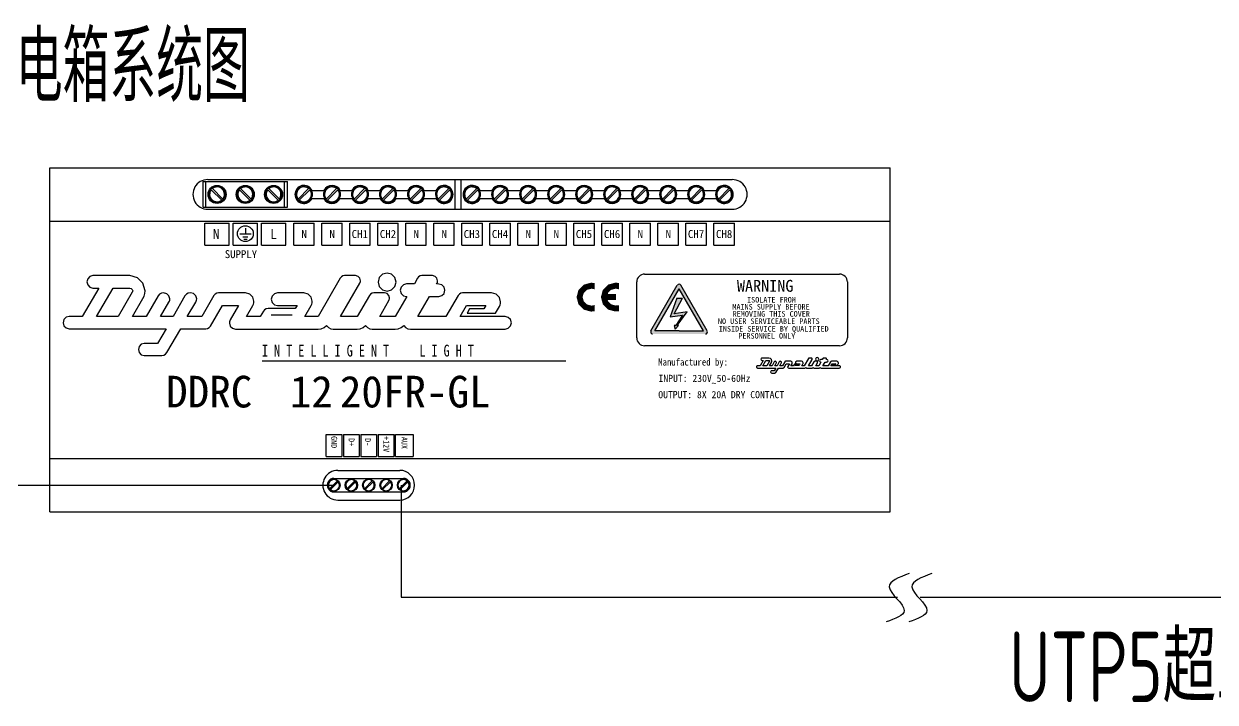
# Model space of a CAD drawing. Header units: millimetres. Extents: x -158656 to -149924, y -51573 to -51018.
# Drawn here: x -156884.1 to -156824.8, y -51229.8 to -51196.1 of the extents above; entities that cross this region are included whole.
import ezdxf

# ---------------------------------------------------------------- set-up
doc = ezdxf.new("R2010")
doc.units = ezdxf.units.MM
doc.header["$MEASUREMENT"] = 0
for name, color, linetype in [('kindalt-文字', 7, 'Continuous'), ('TKTEXT', 9, 'Continuous'), ('WIRING', 7, 'Continuous'), ('系统', 7, 'Continuous')]:
    doc.layers.add(name, color=color, linetype=linetype)
doc.styles.add('XD2008', font='xd-hzs.shx', dxfattribs={"width": 0.7, "bigfont": 'xd-hztxt.shx'})

# ---------------------------------------------------------------- blocks, each defined once
blk = doc.blocks.new('A$C3DF868BB')
at = {"layer": 'WIRING', "linetype": 'Continuous', "const_width": 0.0054}
for points in [[(0.0259, 0.0426), (0.0249, 0.0426), (0.0238, 0.0427), (0.0228, 0.0427), (0.0127, 0.04), (0.0055, 0.0328), (0.0028, 0.0227), (0.0055, 0.0126), (0.0127, 0.0054), (0.0228, 0.0027), (0.0239, 0.0027), (0.025, 0.0028), (0.0259, 0.0029), (0.0259, 0.007), (0.0249, 0.0068), (0.0238, 0.0068), (0.0228, 0.0067), (0.0147, 0.0089), (0.009, 0.0147), (0.0068, 0.0227), (0.009, 0.0308), (0.0147, 0.0365), (0.0228, 0.0387), (0.0238, 0.0387), (0.0249, 0.0386), (0.0259, 0.0384)], [(0.0643, 0.0426), (0.0634, 0.0427), (0.0623, 0.0428), (0.0613, 0.0428), (0.0512, 0.0401), (0.044, 0.0329), (0.0413, 0.0228), (0.044, 0.0127), (0.0512, 0.0055), (0.0613, 0.0028), (0.0624, 0.0028), (0.0635, 0.0029), (0.0644, 0.003), (0.0643, 0.007), (0.0633, 0.0069), (0.0623, 0.0068), (0.0613, 0.0068), (0.0532, 0.009), (0.0475, 0.0147), (0.0453, 0.0228), (0.0475, 0.0309), (0.0532, 0.0366), (0.0613, 0.0388), (0.0623, 0.0388), (0.0633, 0.0386), (0.0643, 0.0384)], [(0.0439, 0.0249), (0.0597, 0.0249), (0.0597, 0.0209), (0.0439, 0.0209)]]:
    blk.add_lwpolyline(points, close=True, dxfattribs=at)
at = {"layer": 'WIRING'}
blk.add_solid([(0.0439, 0.0249), (0.0597, 0.0249), (0.0439, 0.0209), (0.0597, 0.0209)], dxfattribs=at)

msp = doc.modelspace()

# ---------------------------------------------------------------- hatches: boundary and pattern name
at = {"layer": 'TKTEXT'}
h = msp.add_hatch(color=0, dxfattribs=at)
edge = h.paths.add_edge_path()
edge.add_ellipse((-156852.799, -51211.398), major_axis=(-0.0006, 0.0983), ratio=1, start_angle=59.66732, end_angle=179.49905)
edge.add_line((-156852.799, -51211.496), (-156851.487, -51211.5))
edge.add_line((-156851.487, -51211.5), (-156850.176, -51211.496))
edge.add_ellipse((-156850.176, -51211.398), major_axis=(0.0002, 0.0983), ratio=1, start_angle=180.27601, end_angle=300.10775)
edge.add_line((-156850.091, -51211.348), (-156851.402, -51209.077))
edge.add_ellipse((-156851.487, -51209.126), major_axis=(0, 0.0983), ratio=1, start_angle=-60, end_angle=60)
edge.add_line((-156851.573, -51209.077), (-156852.884, -51211.348))
h.paths.add_polyline_path([(-156851.487, -51209.244), (-156850.278, -51211.339), (-156851.487, -51211.342), (-156852.697, -51211.339)], flags=16)
h.paths.add_polyline_path([(-156851.604, -51209.717), (-156851.313, -51209.717), (-156851.726, -51210.487), (-156851.078, -51210.392), (-156851.577, -51211.067), (-156851.51, -51211.067), (-156851.685, -51211.256), (-156851.726, -51211.067), (-156851.645, -51211.067), (-156851.321, -51210.568), (-156851.929, -51210.649)], flags=0)

# ---------------------------------------------------------------- linework, layer by layer
at = {"layer": 'TKTEXT', "color": 0}
for p, q in [((-156882.782, -51220.342), (-156882.782, -51203.229)), ((-156882.782, -51220.342), (-156882.782, -51203.229)), ((-156882.782, -51203.229), (-156840.984, -51203.229)), ((-156840.984, -51220.342), (-156840.984, -51203.229)), ((-156840.984, -51220.342), (-156840.984, -51203.229)), ((-156874.927, -51203.819), (-156848.839, -51203.819)), ((-156862.625, -51205.294), (-156862.625, -51203.819)), ((-156862.326, -51205.294), (-156862.326, -51203.819)), ((-156875.153, -51203.919), (-156870.964, -51203.919)), ((-156875.153, -51205.195), (-156875.153, -51203.919)), ((-156875.014, -51205.195), (-156875.014, -51203.919)), ((-156874.752, -51204.325), (-156874.233, -51204.844)), ((-156874.695, -51204.269), (-156874.177, -51204.788)), ((-156873.346, -51204.325), (-156872.827, -51204.844)), ((-156873.29, -51204.269), (-156872.771, -51204.788)), ((-156871.941, -51204.325), (-156871.422, -51204.844)), ((-156871.884, -51204.269), (-156871.366, -51204.788)), ((-156871.104, -51205.195), (-156871.104, -51203.919)), ((-156870.964, -51205.195), (-156870.964, -51203.919)), ((-156870.428, -51204.788), (-156869.909, -51204.269)), ((-156870.372, -51204.844), (-156869.853, -51204.325)), ((-156869.738, -51204.358), (-156869.149, -51204.358)), ((-156869.035, -51204.788), (-156868.516, -51204.269)), ((-156868.978, -51204.844), (-156868.46, -51204.325)), ((-156868.345, -51204.358), (-156867.756, -51204.358)), ((-156867.641, -51204.788), (-156867.123, -51204.269)), ((-156867.585, -51204.844), (-156867.066, -51204.325)), ((-156866.952, -51204.358), (-156866.363, -51204.358)), ((-156866.248, -51204.788), (-156865.729, -51204.269)), ((-156866.192, -51204.844), (-156865.673, -51204.325)), ((-156865.559, -51204.358), (-156864.969, -51204.358)), ((-156864.855, -51204.788), (-156864.336, -51204.269)), ((-156864.799, -51204.844), (-156864.28, -51204.325)), ((-156864.165, -51204.358), (-156863.576, -51204.358)), ((-156863.462, -51204.788), (-156862.943, -51204.269)), ((-156863.405, -51204.844), (-156862.887, -51204.325)), ((-156862.068, -51204.788), (-156861.55, -51204.269)), ((-156862.012, -51204.844), (-156861.493, -51204.325)), ((-156861.379, -51204.358), (-156860.79, -51204.358)), ((-156860.675, -51204.788), (-156860.156, -51204.269)), ((-156860.619, -51204.844), (-156860.1, -51204.325)), ((-156859.985, -51204.358), (-156859.396, -51204.358)), ((-156859.282, -51204.788), (-156858.763, -51204.269)), ((-156859.226, -51204.844), (-156858.707, -51204.325)), ((-156858.592, -51204.358), (-156858.003, -51204.358)), ((-156857.889, -51204.788), (-156857.37, -51204.269)), ((-156857.832, -51204.844), (-156857.313, -51204.325)), ((-156857.199, -51204.358), (-156856.61, -51204.358)), ((-156856.495, -51204.788), (-156855.976, -51204.269)), ((-156856.439, -51204.844), (-156855.92, -51204.325)), ((-156855.806, -51204.358), (-156855.216, -51204.358)), ((-156855.102, -51204.788), (-156854.583, -51204.269)), ((-156855.046, -51204.844), (-156854.527, -51204.325)), ((-156854.412, -51204.358), (-156853.823, -51204.358)), ((-156853.709, -51204.788), (-156853.19, -51204.269)), ((-156853.652, -51204.844), (-156853.134, -51204.325)), ((-156853.019, -51204.358), (-156852.43, -51204.358)), ((-156852.315, -51204.788), (-156851.797, -51204.269)), ((-156852.259, -51204.844), (-156851.74, -51204.325)), ((-156851.626, -51204.358), (-156851.037, -51204.358)), ((-156850.922, -51204.788), (-156850.403, -51204.269)), ((-156850.866, -51204.844), (-156850.347, -51204.325)), ((-156850.233, -51204.358), (-156849.643, -51204.358)), ((-156849.529, -51204.788), (-156849.01, -51204.269)), ((-156849.473, -51204.844), (-156848.954, -51204.325)), ((-156869.738, -51204.756), (-156869.149, -51204.756)), ((-156868.345, -51204.756), (-156867.756, -51204.756)), ((-156866.952, -51204.756), (-156866.363, -51204.756)), ((-156865.559, -51204.756), (-156864.969, -51204.756)), ((-156864.165, -51204.756), (-156863.576, -51204.756)), ((-156861.379, -51204.756), (-156860.79, -51204.756)), ((-156859.985, -51204.756), (-156859.396, -51204.756)), ((-156858.592, -51204.756), (-156858.003, -51204.756)), ((-156857.199, -51204.756), (-156856.61, -51204.756)), ((-156855.806, -51204.756), (-156855.216, -51204.756)), ((-156854.412, -51204.756), (-156853.823, -51204.756)), ((-156853.019, -51204.756), (-156852.43, -51204.756)), ((-156851.626, -51204.756), (-156851.037, -51204.756)), ((-156850.233, -51204.756), (-156849.643, -51204.756)), ((-156875.153, -51205.195), (-156870.964, -51205.195)), ((-156874.927, -51205.294), (-156848.839, -51205.294)), ((-156882.782, -51205.884), (-156840.984, -51205.884)), ((-156875.067, -51207.084), (-156875.067, -51205.983)), ((-156875.067, -51205.983), (-156873.861, -51205.983)), ((-156873.861, -51207.084), (-156873.861, -51205.983)), ((-156873.662, -51207.084), (-156873.662, -51205.983)), ((-156873.662, -51205.983), (-156872.455, -51205.983)), ((-156872.455, -51207.084), (-156872.455, -51205.983)), ((-156872.256, -51207.084), (-156872.256, -51205.983)), ((-156872.256, -51205.983), (-156871.05, -51205.983)), ((-156871.05, -51207.084), (-156871.05, -51205.983)), ((-156870.652, -51207.084), (-156870.652, -51205.983)), ((-156870.652, -51205.983), (-156869.629, -51205.983)), ((-156869.629, -51207.084), (-156869.629, -51205.983)), ((-156869.259, -51207.084), (-156869.259, -51205.983)), ((-156869.259, -51205.983), (-156868.236, -51205.983)), ((-156868.236, -51207.084), (-156868.236, -51205.983)), ((-156867.865, -51207.084), (-156867.865, -51205.983)), ((-156867.865, -51205.983), (-156866.842, -51205.983)), ((-156866.842, -51207.084), (-156866.842, -51205.983)), ((-156866.472, -51207.084), (-156866.472, -51205.983)), ((-156866.472, -51205.983), (-156865.449, -51205.983)), ((-156865.449, -51207.084), (-156865.449, -51205.983)), ((-156865.079, -51207.084), (-156865.079, -51205.983)), ((-156865.079, -51205.983), (-156864.056, -51205.983)), ((-156864.056, -51207.084), (-156864.056, -51205.983)), ((-156863.685, -51207.084), (-156863.685, -51205.983)), ((-156863.685, -51205.983), (-156862.663, -51205.983)), ((-156862.663, -51207.084), (-156862.663, -51205.983)), ((-156862.292, -51207.084), (-156862.292, -51205.983)), ((-156862.292, -51205.983), (-156861.269, -51205.983)), ((-156861.269, -51207.084), (-156861.269, -51205.983)), ((-156860.899, -51207.084), (-156860.899, -51205.983)), ((-156860.899, -51205.983), (-156859.876, -51205.983)), ((-156859.876, -51207.084), (-156859.876, -51205.983)), ((-156859.506, -51207.084), (-156859.506, -51205.983)), ((-156859.506, -51205.983), (-156858.483, -51205.983)), ((-156858.483, -51207.084), (-156858.483, -51205.983)), ((-156858.112, -51207.084), (-156858.112, -51205.983)), ((-156858.112, -51205.983), (-156857.09, -51205.983)), ((-156857.09, -51207.084), (-156857.09, -51205.983)), ((-156856.719, -51207.084), (-156856.719, -51205.983)), ((-156856.719, -51205.983), (-156855.696, -51205.983)), ((-156855.696, -51207.084), (-156855.696, -51205.983)), ((-156855.326, -51207.084), (-156855.326, -51205.983)), ((-156855.326, -51205.983), (-156854.303, -51205.983)), ((-156854.303, -51207.084), (-156854.303, -51205.983)), ((-156853.933, -51207.084), (-156853.933, -51205.983)), ((-156853.933, -51205.983), (-156852.91, -51205.983)), ((-156852.91, -51207.084), (-156852.91, -51205.983)), ((-156852.539, -51207.084), (-156852.539, -51205.983)), ((-156852.539, -51205.983), (-156851.516, -51205.983)), ((-156851.516, -51207.084), (-156851.516, -51205.983)), ((-156851.146, -51207.084), (-156851.146, -51205.983)), ((-156851.146, -51205.983), (-156850.123, -51205.983)), ((-156850.123, -51207.084), (-156850.123, -51205.983)), ((-156849.753, -51207.084), (-156849.753, -51205.983)), ((-156849.753, -51205.983), (-156848.73, -51205.983)), ((-156848.73, -51207.084), (-156848.73, -51205.983)), ((-156875.067, -51207.084), (-156873.861, -51207.084)), ((-156873.662, -51207.084), (-156872.455, -51207.084)), ((-156872.256, -51207.084), (-156871.05, -51207.084)), ((-156870.652, -51207.084), (-156869.629, -51207.084)), ((-156869.259, -51207.084), (-156868.236, -51207.084)), ((-156867.865, -51207.084), (-156866.842, -51207.084)), ((-156866.472, -51207.084), (-156865.449, -51207.084)), ((-156865.079, -51207.084), (-156864.056, -51207.084)), ((-156863.685, -51207.084), (-156862.663, -51207.084)), ((-156862.292, -51207.084), (-156861.269, -51207.084)), ((-156860.899, -51207.084), (-156859.876, -51207.084)), ((-156859.506, -51207.084), (-156858.483, -51207.084)), ((-156858.112, -51207.084), (-156857.09, -51207.084)), ((-156856.719, -51207.084), (-156855.696, -51207.084)), ((-156855.326, -51207.084), (-156854.303, -51207.084)), ((-156853.933, -51207.084), (-156852.91, -51207.084)), ((-156852.539, -51207.084), (-156851.516, -51207.084)), ((-156851.146, -51207.084), (-156850.123, -51207.084)), ((-156849.753, -51207.084), (-156848.73, -51207.084)), ((-156866.236, -51208.529), (-156866.397, -51208.69)), ((-156866.01, -51208.468), (-156866.236, -51208.529)), ((-156865.784, -51208.529), (-156866.01, -51208.468)), ((-156865.623, -51208.69), (-156865.784, -51208.529)), ((-156853.2, -51208.517), (-156843.51, -51208.517)), ((-156880.898, -51208.75), (-156880.939, -51208.903)), ((-156880.939, -51208.903), (-156880.898, -51209.06)), ((-156880.79, -51208.639), (-156880.898, -51208.75)), ((-156880.898, -51209.06), (-156880.79, -51209.17)), ((-156880.638, -51208.596), (-156880.79, -51208.639)), ((-156880.79, -51209.17), (-156880.638, -51209.211)), ((-156880.637, -51208.596), (-156880.638, -51208.596)), ((-156880.638, -51208.596), (-156880.635, -51208.596)), ((-156878.8, -51208.596), (-156880.638, -51208.596)), ((-156880.635, -51208.596), (-156880.637, -51208.596)), ((-156878.419, -51208.702), (-156878.8, -51208.596)), ((-156878.148, -51208.972), (-156878.419, -51208.702)), ((-156878.044, -51209.352), (-156878.148, -51208.972)), ((-156868.335, -51208.724), (-156869.436, -51210.626)), ((-156868.278, -51208.657), (-156868.335, -51208.724)), ((-156868.316, -51210.626), (-156867.361, -51208.974)), ((-156868.203, -51208.612), (-156868.278, -51208.657)), ((-156868.117, -51208.596), (-156868.203, -51208.612)), ((-156867.579, -51208.596), (-156868.117, -51208.596)), ((-156867.452, -51208.634), (-156867.579, -51208.596)), ((-156867.363, -51208.723), (-156867.452, -51208.634)), ((-156867.329, -51208.846), (-156867.363, -51208.723)), ((-156867.361, -51208.974), (-156867.344, -51208.933)), ((-156867.344, -51208.933), (-156867.333, -51208.89)), ((-156867.333, -51208.89), (-156867.329, -51208.846)), ((-156866.397, -51208.69), (-156866.458, -51208.916)), ((-156866.458, -51208.916), (-156866.397, -51209.142)), ((-156866.397, -51209.142), (-156866.236, -51209.303)), ((-156865.784, -51209.303), (-156865.623, -51209.142)), ((-156865.561, -51208.916), (-156865.623, -51208.69)), ((-156865.623, -51209.142), (-156865.561, -51208.916)), ((-156865.307, -51209.161), (-156865.35, -51209.32)), ((-156865.195, -51209.049), (-156865.307, -51209.161)), ((-156865.036, -51209.006), (-156865.195, -51209.049)), ((-156864.652, -51209.006), (-156865.036, -51209.006)), ((-156864.498, -51208.724), (-156864.652, -51209.006)), ((-156864.442, -51208.657), (-156864.498, -51208.724)), ((-156864.367, -51208.612), (-156864.442, -51208.657)), ((-156864.281, -51208.596), (-156864.367, -51208.612)), ((-156863.743, -51208.596), (-156864.281, -51208.596)), ((-156863.618, -51208.634), (-156863.743, -51208.596)), ((-156863.528, -51208.725), (-156863.618, -51208.634)), ((-156863.544, -51209.006), (-156863.525, -51208.967)), ((-156863.493, -51209.006), (-156863.544, -51209.006)), ((-156863.493, -51208.852), (-156863.528, -51208.725)), ((-156863.525, -51208.967), (-156863.508, -51208.929)), ((-156863.508, -51208.929), (-156863.497, -51208.891)), ((-156863.497, -51208.891), (-156863.493, -51208.852)), ((-156863.435, -51209.012), (-156863.493, -51209.006)), ((-156863.281, -51209.055), (-156863.435, -51209.012)), ((-156863.17, -51209.166), (-156863.281, -51209.055)), ((-156863.128, -51209.32), (-156863.17, -51209.166)), ((-156853.593, -51211.689), (-156853.593, -51208.91)), ((-156852.884, -51211.348), (-156851.573, -51209.077)), ((-156850.091, -51211.348), (-156851.402, -51209.077)), ((-156843.117, -51208.91), (-156843.117, -51211.689)), ((-156880.35, -51209.211), (-156881.164, -51210.626)), ((-156880.638, -51209.211), (-156880.637, -51209.211)), ((-156880.637, -51209.211), (-156880.634, -51209.211)), ((-156880.634, -51209.211), (-156880.632, -51209.211)), ((-156880.632, -51209.211), (-156880.35, -51209.211)), ((-156880.459, -51210.626), (-156879.633, -51209.211)), ((-156879.633, -51209.211), (-156878.8, -51209.211)), ((-156878.679, -51209.422), (-156879.377, -51210.626)), ((-156878.8, -51209.211), (-156878.729, -51209.23)), ((-156878.729, -51209.23), (-156878.679, -51209.281)), ((-156878.679, -51209.281), (-156878.659, -51209.352)), ((-156878.668, -51209.401), (-156878.679, -51209.422)), ((-156878.672, -51210.626), (-156878.147, -51209.736)), ((-156878.661, -51209.377), (-156878.668, -51209.401)), ((-156878.659, -51209.352), (-156878.661, -51209.377)), ((-156878.147, -51209.736), (-156878.092, -51209.615)), ((-156878.092, -51209.615), (-156878.057, -51209.486)), ((-156878.057, -51209.486), (-156878.044, -51209.352)), ((-156877.385, -51209.608), (-156877.987, -51210.626)), ((-156877.318, -51209.525), (-156877.385, -51209.608)), ((-156877.227, -51209.473), (-156877.318, -51209.525)), ((-156877.122, -51209.454), (-156877.227, -51209.473)), ((-156876.966, -51209.495), (-156877.122, -51209.454)), ((-156876.856, -51209.603), (-156876.966, -51209.495)), ((-156876.815, -51209.755), (-156876.856, -51209.603)), ((-156876.819, -51209.812), (-156876.815, -51209.755)), ((-156876.059, -51209.608), (-156876.648, -51210.626)), ((-156875.988, -51209.521), (-156876.059, -51209.608)), ((-156875.893, -51209.467), (-156875.988, -51209.521)), ((-156875.784, -51209.448), (-156875.893, -51209.467)), ((-156875.627, -51209.489), (-156875.784, -51209.448)), ((-156875.517, -51209.599), (-156875.627, -51209.489)), ((-156875.476, -51209.755), (-156875.517, -51209.599)), ((-156875.481, -51209.812), (-156875.476, -51209.755)), ((-156874.618, -51209.582), (-156875.226, -51210.626)), ((-156874.56, -51209.515), (-156874.618, -51209.582)), ((-156874.48, -51209.47), (-156874.56, -51209.515)), ((-156874.387, -51209.454), (-156874.48, -51209.47)), ((-156873.042, -51209.454), (-156874.387, -51209.454)), ((-156872.832, -51209.511), (-156873.042, -51209.454)), ((-156872.683, -51209.66), (-156872.832, -51209.511)), ((-156872.626, -51209.871), (-156872.683, -51209.66)), ((-156871.725, -51209.61), (-156871.768, -51209.768)), ((-156871.768, -51209.768), (-156871.725, -51209.926)), ((-156871.612, -51209.497), (-156871.725, -51209.61)), ((-156871.454, -51209.454), (-156871.612, -51209.497)), ((-156870.147, -51209.454), (-156871.454, -51209.454)), ((-156869.937, -51209.511), (-156870.147, -51209.454)), ((-156869.788, -51209.66), (-156869.937, -51209.511)), ((-156869.731, -51209.871), (-156869.788, -51209.66)), ((-156866.887, -51209.576), (-156867.496, -51210.626)), ((-156866.831, -51209.51), (-156866.887, -51209.576)), ((-156866.756, -51209.469), (-156866.831, -51209.51)), ((-156866.67, -51209.454), (-156866.756, -51209.469)), ((-156866.132, -51209.454), (-156866.67, -51209.454)), ((-156866.236, -51209.303), (-156866.01, -51209.365)), ((-156866.007, -51209.488), (-156866.132, -51209.454)), ((-156866.01, -51209.365), (-156865.784, -51209.303)), ((-156865.917, -51209.577), (-156866.007, -51209.488)), ((-156865.882, -51209.704), (-156865.917, -51209.577)), ((-156865.897, -51209.787), (-156865.886, -51209.747)), ((-156865.886, -51209.747), (-156865.882, -51209.704)), ((-156865.023, -51209.64), (-156865.6, -51210.626)), ((-156865.35, -51209.32), (-156865.307, -51209.482)), ((-156865.307, -51209.482), (-156865.195, -51209.597)), ((-156865.195, -51209.597), (-156865.036, -51209.64)), ((-156865.036, -51209.64), (-156865.023, -51209.64)), ((-156864.473, -51210.626), (-156863.903, -51209.64)), ((-156863.903, -51209.64), (-156863.493, -51209.64)), ((-156863.493, -51209.64), (-156863.435, -51209.633)), ((-156863.435, -51209.633), (-156863.281, -51209.591)), ((-156863.281, -51209.591), (-156863.17, -51209.478)), ((-156863.17, -51209.478), (-156863.128, -51209.32)), ((-156862.468, -51209.576), (-156863.083, -51210.626)), ((-156862.412, -51209.51), (-156862.468, -51209.576)), ((-156862.337, -51209.469), (-156862.412, -51209.51)), ((-156862.25, -51209.454), (-156862.337, -51209.469)), ((-156860.809, -51209.454), (-156862.25, -51209.454)), ((-156860.582, -51209.515), (-156860.809, -51209.454)), ((-156860.422, -51209.675), (-156860.582, -51209.515)), ((-156860.361, -51209.903), (-156860.422, -51209.675)), ((-156852.697, -51211.339), (-156851.487, -51209.244)), ((-156851.604, -51209.717), (-156851.929, -51210.649)), ((-156851.726, -51210.487), (-156851.313, -51209.717)), ((-156851.604, -51209.717), (-156851.313, -51209.717)), ((-156850.278, -51211.339), (-156851.487, -51209.244)), ((-156877.282, -51210.626), (-156876.859, -51209.915)), ((-156876.859, -51209.915), (-156876.834, -51209.867)), ((-156876.834, -51209.867), (-156876.819, -51209.812)), ((-156875.944, -51210.626), (-156875.521, -51209.915)), ((-156875.521, -51209.915), (-156875.495, -51209.867)), ((-156875.495, -51209.867), (-156875.481, -51209.812)), ((-156874.791, -51211.1), (-156874.195, -51210.082)), ((-156874.195, -51210.082), (-156873.395, -51210.082)), ((-156873.395, -51210.082), (-156873.811, -51210.799)), ((-156873.004, -51210.626), (-156872.684, -51210.088)), ((-156872.684, -51210.088), (-156872.652, -51210.018)), ((-156872.652, -51210.018), (-156872.632, -51209.945)), ((-156872.632, -51209.945), (-156872.626, -51209.871)), ((-156872.158, -51210.357), (-156872.325, -51210.626)), ((-156872.1, -51210.29), (-156872.158, -51210.357)), ((-156872.02, -51210.245), (-156872.1, -51210.29)), ((-156871.928, -51210.229), (-156872.02, -51210.245)), ((-156870.576, -51210.229), (-156871.928, -51210.229)), ((-156871.725, -51209.926), (-156871.612, -51210.039)), ((-156871.612, -51210.039), (-156871.454, -51210.082)), ((-156871.454, -51210.082), (-156870.487, -51210.082)), ((-156870.487, -51210.082), (-156870.576, -51210.229)), ((-156870.096, -51210.626), (-156869.789, -51210.082)), ((-156869.789, -51210.082), (-156869.757, -51210.016)), ((-156869.757, -51210.016), (-156869.737, -51209.945)), ((-156869.737, -51209.945), (-156869.731, -51209.871)), ((-156866.375, -51210.626), (-156865.914, -51209.826)), ((-156865.914, -51209.826), (-156865.897, -51209.787)), ((-156862.372, -51210.626), (-156862.052, -51210.082)), ((-156862.052, -51210.082), (-156861.104, -51210.082)), ((-156861.904, -51210.248), (-156862.026, -51210.466)), ((-156861.2, -51210.248), (-156861.904, -51210.248)), ((-156861.104, -51210.082), (-156861.2, -51210.248)), ((-156860.617, -51210.466), (-156860.418, -51210.127)), ((-156860.418, -51210.127), (-156860.386, -51210.054)), ((-156860.386, -51210.054), (-156860.367, -51209.979)), ((-156860.367, -51209.979), (-156860.361, -51209.903)), ((-156882.077, -51210.777), (-156882.118, -51210.934)), ((-156882.118, -51210.934), (-156882.077, -51211.086)), ((-156881.969, -51210.667), (-156882.077, -51210.777)), ((-156881.817, -51210.626), (-156881.969, -51210.667)), ((-156881.164, -51210.626), (-156881.817, -51210.626)), ((-156879.377, -51210.626), (-156880.459, -51210.626)), ((-156877.987, -51210.626), (-156878.672, -51210.626)), ((-156876.648, -51210.626), (-156877.282, -51210.626)), ((-156875.226, -51210.626), (-156875.944, -51210.626)), ((-156873.845, -51210.9), (-156873.849, -51210.953)), ((-156873.849, -51210.953), (-156873.808, -51211.105)), ((-156873.832, -51210.848), (-156873.845, -51210.9)), ((-156873.811, -51210.799), (-156873.832, -51210.848)), ((-156872.325, -51210.626), (-156873.004, -51210.626)), ((-156870.727, -51210.556), (-156871.778, -51210.556)), ((-156869.436, -51210.626), (-156870.096, -51210.626)), ((-156867.496, -51210.626), (-156868.316, -51210.626)), ((-156865.6, -51210.626), (-156866.375, -51210.626)), ((-156863.083, -51210.626), (-156864.473, -51210.626)), ((-156860.143, -51210.626), (-156862.372, -51210.626)), ((-156862.026, -51210.466), (-156860.617, -51210.466)), ((-156860.141, -51210.626), (-156860.143, -51210.626)), ((-156860.138, -51210.626), (-156860.141, -51210.626)), ((-156860.137, -51210.626), (-156860.138, -51210.626)), ((-156859.978, -51210.669), (-156860.137, -51210.626)), ((-156859.866, -51210.782), (-156859.978, -51210.669)), ((-156859.823, -51210.94), (-156859.866, -51210.782)), ((-156859.866, -51211.098), (-156859.823, -51210.94)), ((-156851.929, -51210.649), (-156851.321, -51210.568)), ((-156851.078, -51210.392), (-156851.726, -51210.487)), ((-156851.321, -51210.568), (-156851.645, -51211.067)), ((-156851.577, -51211.067), (-156851.078, -51210.392)), ((-156882.077, -51211.086), (-156881.969, -51211.194)), ((-156881.969, -51211.194), (-156881.817, -51211.235)), ((-156881.817, -51211.235), (-156877, -51211.235)), ((-156877, -51211.235), (-156877.423, -51211.965)), ((-156876.956, -51212.42), (-156876.264, -51211.235)), ((-156876.264, -51211.235), (-156875.028, -51211.235)), ((-156875.028, -51211.235), (-156874.935, -51211.218)), ((-156874.935, -51211.218), (-156874.854, -51211.172)), ((-156874.854, -51211.172), (-156874.791, -51211.1)), ((-156873.808, -51211.105), (-156873.7, -51211.213)), ((-156873.7, -51211.213), (-156873.548, -51211.254)), ((-156873.548, -51211.254), (-156869.449, -51211.254)), ((-156869.449, -51211.254), (-156869.447, -51211.254)), ((-156869.447, -51211.254), (-156869.443, -51211.254)), ((-156869.443, -51211.254), (-156869.436, -51211.254)), ((-156869.436, -51211.254), (-156869.28, -51211.233)), ((-156869.28, -51211.233), (-156869.136, -51211.174)), ((-156869.136, -51211.174), (-156869.014, -51211.081)), ((-156869.014, -51211.081), (-156868.923, -51211.174)), ((-156868.923, -51211.174), (-156868.81, -51211.233)), ((-156868.81, -51211.233), (-156868.681, -51211.254)), ((-156868.681, -51211.254), (-156868.679, -51211.254)), ((-156868.679, -51211.254), (-156868.674, -51211.254)), ((-156868.674, -51211.254), (-156868.668, -51211.254)), ((-156868.668, -51211.254), (-156867.515, -51211.254)), ((-156867.515, -51211.254), (-156867.509, -51211.254)), ((-156867.509, -51211.254), (-156867.504, -51211.254)), ((-156867.504, -51211.254), (-156867.502, -51211.254)), ((-156867.502, -51211.254), (-156867.345, -51211.233)), ((-156867.345, -51211.233), (-156867.2, -51211.174)), ((-156867.2, -51211.174), (-156867.073, -51211.081)), ((-156867.073, -51211.081), (-156866.986, -51211.174)), ((-156866.986, -51211.174), (-156866.872, -51211.233)), ((-156866.872, -51211.233), (-156866.746, -51211.254)), ((-156866.746, -51211.254), (-156866.742, -51211.254)), ((-156866.742, -51211.254), (-156866.738, -51211.254)), ((-156866.738, -51211.254), (-156866.734, -51211.254)), ((-156866.734, -51211.254), (-156865.619, -51211.254)), ((-156865.619, -51211.254), (-156865.613, -51211.254)), ((-156865.613, -51211.254), (-156865.606, -51211.254)), ((-156865.606, -51211.254), (-156865.6, -51211.254)), ((-156865.6, -51211.254), (-156865.448, -51211.233)), ((-156865.448, -51211.233), (-156865.304, -51211.174)), ((-156865.304, -51211.174), (-156865.177, -51211.081)), ((-156865.177, -51211.081), (-156865.087, -51211.174)), ((-156865.087, -51211.174), (-156864.975, -51211.233)), ((-156864.975, -51211.233), (-156864.851, -51211.254)), ((-156864.851, -51211.254), (-156864.844, -51211.254)), ((-156864.844, -51211.254), (-156864.84, -51211.254)), ((-156864.84, -51211.254), (-156864.838, -51211.254)), ((-156864.838, -51211.254), (-156860.143, -51211.254)), ((-156860.143, -51211.254), (-156860.141, -51211.254)), ((-156860.141, -51211.254), (-156860.138, -51211.254)), ((-156860.138, -51211.254), (-156860.137, -51211.254)), ((-156860.137, -51211.254), (-156859.978, -51211.211)), ((-156859.978, -51211.211), (-156859.866, -51211.098)), ((-156851.487, -51211.342), (-156852.697, -51211.339)), ((-156851.726, -51211.067), (-156851.685, -51211.256)), ((-156851.645, -51211.067), (-156851.726, -51211.067)), ((-156851.685, -51211.256), (-156851.51, -51211.067)), ((-156851.51, -51211.067), (-156851.577, -51211.067)), ((-156851.488, -51211.342), (-156850.278, -51211.339)), ((-156878.338, -51212.114), (-156878.377, -51212.266)), ((-156878.233, -51212.006), (-156878.338, -51212.114)), ((-156878.083, -51211.965), (-156878.233, -51212.006)), ((-156877.423, -51211.965), (-156878.083, -51211.965)), ((-156843.51, -51212.082), (-156853.2, -51212.082)), ((-156878.377, -51212.266), (-156878.338, -51212.418)), ((-156878.338, -51212.418), (-156878.233, -51212.526)), ((-156878.233, -51212.526), (-156878.083, -51212.567)), ((-156878.083, -51212.567), (-156877.212, -51212.567)), ((-156877.212, -51212.567), (-156877.113, -51212.549)), ((-156877.113, -51212.549), (-156877.025, -51212.498)), ((-156877.025, -51212.498), (-156876.956, -51212.42)), ((-156847.409, -51212.724), (-156847.417, -51212.752)), ((-156847.389, -51212.703), (-156847.409, -51212.724)), ((-156847.36, -51212.695), (-156847.389, -51212.703)), ((-156847.36, -51212.695), (-156847.36, -51212.695)), ((-156847.36, -51212.695), (-156847.36, -51212.695)), ((-156847.36, -51212.695), (-156847.36, -51212.695)), ((-156847.016, -51212.695), (-156847.36, -51212.695)), ((-156846.944, -51212.715), (-156847.016, -51212.695)), ((-156846.893, -51212.765), (-156846.944, -51212.715)), ((-156845.053, -51212.719), (-156845.26, -51213.075)), ((-156845.043, -51212.706), (-156845.053, -51212.719)), ((-156845.029, -51212.698), (-156845.043, -51212.706)), ((-156845.013, -51212.695), (-156845.029, -51212.698)), ((-156844.912, -51212.695), (-156845.013, -51212.695)), ((-156844.888, -51212.702), (-156844.912, -51212.695)), ((-156844.871, -51212.719), (-156844.888, -51212.702)), ((-156844.865, -51212.742), (-156844.871, -51212.719)), ((-156844.866, -51212.75), (-156844.865, -51212.742)), ((-156844.69, -51212.712), (-156844.702, -51212.755)), ((-156844.66, -51212.682), (-156844.69, -51212.712)), ((-156844.618, -51212.671), (-156844.66, -51212.682)), ((-156844.575, -51212.682), (-156844.618, -51212.671)), ((-156844.545, -51212.712), (-156844.575, -51212.682)), ((-156844.533, -51212.755), (-156844.545, -51212.712)), ((-156844.334, -51212.719), (-156844.363, -51212.772)), ((-156844.324, -51212.706), (-156844.334, -51212.719)), ((-156844.31, -51212.698), (-156844.324, -51212.706)), ((-156844.293, -51212.695), (-156844.31, -51212.698)), ((-156844.192, -51212.695), (-156844.293, -51212.695)), ((-156844.169, -51212.702), (-156844.192, -51212.695)), ((-156844.152, -51212.719), (-156844.169, -51212.702)), ((-156844.146, -51212.743), (-156844.152, -51212.719)), ((-156872.22, -51212.836), (-156857.12, -51212.836)), ((-156847.63, -51213.104), (-156847.638, -51213.133)), ((-156847.638, -51213.133), (-156847.63, -51213.162)), ((-156847.61, -51213.083), (-156847.63, -51213.104)), ((-156847.63, -51213.162), (-156847.61, -51213.182)), ((-156847.581, -51213.075), (-156847.61, -51213.083)), ((-156847.61, -51213.182), (-156847.581, -51213.19)), ((-156847.459, -51213.075), (-156847.581, -51213.075)), ((-156847.581, -51213.19), (-156846.678, -51213.19)), ((-156847.306, -51212.81), (-156847.459, -51213.075)), ((-156847.417, -51212.752), (-156847.409, -51212.782)), ((-156847.409, -51212.782), (-156847.389, -51212.802)), ((-156847.389, -51212.802), (-156847.36, -51212.81)), ((-156847.36, -51212.81), (-156847.359, -51212.81)), ((-156847.36, -51212.81), (-156847.36, -51212.81)), ((-156847.36, -51212.81), (-156847.36, -51212.81)), ((-156847.359, -51212.81), (-156847.306, -51212.81)), ((-156847.327, -51213.075), (-156847.172, -51212.81)), ((-156847.124, -51213.075), (-156847.327, -51213.075)), ((-156847.172, -51212.81), (-156847.016, -51212.81)), ((-156846.993, -51212.85), (-156847.124, -51213.075)), ((-156847.016, -51212.81), (-156847.002, -51212.814)), ((-156847.002, -51212.814), (-156846.993, -51212.823)), ((-156846.993, -51212.823), (-156846.989, -51212.836)), ((-156846.991, -51212.846), (-156846.993, -51212.85)), ((-156846.992, -51213.075), (-156846.893, -51212.909)), ((-156846.863, -51213.075), (-156846.992, -51213.075)), ((-156846.99, -51212.841), (-156846.991, -51212.846)), ((-156846.989, -51212.836), (-156846.99, -51212.841)), ((-156846.909, -51213.334), (-156846.929, -51213.354)), ((-156846.881, -51213.326), (-156846.909, -51213.334)), ((-156846.874, -51212.836), (-156846.893, -51212.765)), ((-156846.893, -51212.909), (-156846.883, -51212.886)), ((-156846.883, -51212.886), (-156846.876, -51212.862)), ((-156846.758, -51213.326), (-156846.881, -51213.326)), ((-156846.876, -51212.862), (-156846.874, -51212.836)), ((-156846.75, -51212.885), (-156846.863, -51213.075)), ((-156846.678, -51213.19), (-156846.758, -51213.326)), ((-156846.738, -51212.869), (-156846.75, -51212.885)), ((-156846.721, -51212.859), (-156846.738, -51212.869)), ((-156846.731, -51213.075), (-156846.652, -51212.942)), ((-156846.612, -51213.075), (-156846.731, -51213.075)), ((-156846.701, -51212.856), (-156846.721, -51212.859)), ((-156846.672, -51212.863), (-156846.701, -51212.856)), ((-156846.651, -51212.884), (-156846.672, -51212.863)), ((-156846.67, -51213.412), (-156846.54, -51213.19)), ((-156846.652, -51212.942), (-156846.647, -51212.933)), ((-156846.643, -51212.912), (-156846.651, -51212.884)), ((-156846.647, -51212.933), (-156846.644, -51212.923)), ((-156846.644, -51212.923), (-156846.643, -51212.912)), ((-156846.502, -51212.885), (-156846.612, -51213.075)), ((-156846.54, -51213.19), (-156846.308, -51213.19)), ((-156846.488, -51212.868), (-156846.502, -51212.885)), ((-156846.471, -51212.858), (-156846.488, -51212.868)), ((-156846.48, -51213.075), (-156846.401, -51212.942)), ((-156846.346, -51213.075), (-156846.48, -51213.075)), ((-156846.45, -51212.854), (-156846.471, -51212.858)), ((-156846.421, -51212.862), (-156846.45, -51212.854)), ((-156846.4, -51212.883), (-156846.421, -51212.862)), ((-156846.401, -51212.942), (-156846.396, -51212.933)), ((-156846.392, -51212.912), (-156846.4, -51212.883)), ((-156846.396, -51212.933), (-156846.393, -51212.923)), ((-156846.393, -51212.923), (-156846.392, -51212.912)), ((-156846.232, -51212.88), (-156846.346, -51213.075)), ((-156846.308, -51213.19), (-156846.291, -51213.186)), ((-156846.291, -51213.186), (-156846.276, -51213.178)), ((-156846.276, -51213.178), (-156846.264, -51213.164)), ((-156846.264, -51213.164), (-156846.152, -51212.973)), ((-156846.221, -51212.867), (-156846.232, -51212.88)), ((-156846.206, -51212.859), (-156846.221, -51212.867)), ((-156846.188, -51212.856), (-156846.206, -51212.859)), ((-156845.936, -51212.856), (-156846.188, -51212.856)), ((-156846.152, -51212.973), (-156846.002, -51212.973)), ((-156846.084, -51213.117), (-156846.087, -51213.127)), ((-156846.087, -51213.127), (-156846.087, -51213.137)), ((-156846.087, -51213.137), (-156846.08, -51213.165)), ((-156846.08, -51213.108), (-156846.084, -51213.117)), ((-156846.002, -51212.973), (-156846.08, -51213.108)), ((-156846.08, -51213.165), (-156846.06, -51213.185)), ((-156846.06, -51213.185), (-156846.031, -51213.193)), ((-156846.031, -51213.193), (-156845.262, -51213.193)), ((-156845.897, -51212.866), (-156845.936, -51212.856)), ((-156845.929, -51213.075), (-156845.869, -51212.975)), ((-156845.802, -51213.075), (-156845.929, -51213.075)), ((-156845.869, -51212.894), (-156845.897, -51212.866)), ((-156845.858, -51212.934), (-156845.869, -51212.894)), ((-156845.869, -51212.975), (-156845.863, -51212.961)), ((-156845.863, -51212.961), (-156845.859, -51212.948)), ((-156845.859, -51212.948), (-156845.858, -51212.934)), ((-156845.77, -51213.025), (-156845.802, -51213.075)), ((-156845.759, -51213.012), (-156845.77, -51213.025)), ((-156845.745, -51213.004), (-156845.759, -51213.012)), ((-156845.727, -51213.001), (-156845.745, -51213.004)), ((-156845.474, -51213.001), (-156845.727, -51213.001)), ((-156845.502, -51213.062), (-156845.713, -51213.062)), ((-156845.689, -51212.885), (-156845.697, -51212.915)), ((-156845.697, -51212.915), (-156845.689, -51212.944)), ((-156845.668, -51212.864), (-156845.689, -51212.885)), ((-156845.689, -51212.944), (-156845.668, -51212.965)), ((-156845.638, -51212.856), (-156845.668, -51212.864)), ((-156845.668, -51212.965), (-156845.638, -51212.973)), ((-156845.393, -51212.856), (-156845.638, -51212.856)), ((-156845.638, -51212.973), (-156845.457, -51212.973)), ((-156845.457, -51212.973), (-156845.474, -51213.001)), ((-156845.354, -51212.866), (-156845.393, -51212.856)), ((-156845.384, -51213.075), (-156845.326, -51212.973)), ((-156845.26, -51213.075), (-156845.384, -51213.075)), ((-156845.326, -51212.894), (-156845.354, -51212.866)), ((-156845.315, -51212.934), (-156845.326, -51212.894)), ((-156845.326, -51212.973), (-156845.32, -51212.961)), ((-156845.32, -51212.961), (-156845.316, -51212.948)), ((-156845.316, -51212.948), (-156845.315, -51212.934)), ((-156845.262, -51213.193), (-156845.261, -51213.193)), ((-156845.262, -51213.193), (-156845.262, -51213.193)), ((-156845.261, -51213.193), (-156845.26, -51213.193)), ((-156845.26, -51213.193), (-156845.231, -51213.189)), ((-156845.231, -51213.189), (-156845.204, -51213.178)), ((-156845.204, -51213.178), (-156845.181, -51213.161)), ((-156845.181, -51213.161), (-156845.164, -51213.178)), ((-156845.164, -51213.178), (-156845.143, -51213.189)), ((-156845.143, -51213.189), (-156845.118, -51213.193)), ((-156845.118, -51213.193), (-156845.117, -51213.193)), ((-156845.118, -51213.193), (-156845.118, -51213.193)), ((-156845.117, -51213.193), (-156845.116, -51213.193)), ((-156845.116, -51213.193), (-156844.9, -51213.193)), ((-156845.05, -51213.075), (-156844.871, -51212.766)), ((-156844.896, -51213.075), (-156845.05, -51213.075)), ((-156844.9, -51213.193), (-156844.899, -51213.193)), ((-156844.899, -51213.193), (-156844.898, -51213.193)), ((-156844.898, -51213.193), (-156844.897, -51213.193)), ((-156844.897, -51213.193), (-156844.868, -51213.189)), ((-156844.782, -51212.879), (-156844.896, -51213.075)), ((-156844.871, -51212.766), (-156844.868, -51212.758)), ((-156844.868, -51212.758), (-156844.866, -51212.75)), ((-156844.868, -51213.189), (-156844.841, -51213.178)), ((-156844.841, -51213.178), (-156844.817, -51213.161)), ((-156844.817, -51213.161), (-156844.801, -51213.178)), ((-156844.801, -51213.178), (-156844.779, -51213.189)), ((-156844.772, -51212.866), (-156844.782, -51212.879)), ((-156844.779, -51213.189), (-156844.756, -51213.193)), ((-156844.757, -51212.858), (-156844.772, -51212.866)), ((-156844.741, -51212.856), (-156844.757, -51212.858)), ((-156844.756, -51213.193), (-156844.755, -51213.193)), ((-156844.755, -51213.193), (-156844.754, -51213.193)), ((-156844.754, -51213.193), (-156844.753, -51213.193)), ((-156844.753, -51213.193), (-156844.544, -51213.193)), ((-156844.64, -51212.856), (-156844.741, -51212.856)), ((-156844.702, -51212.755), (-156844.69, -51212.797)), ((-156844.69, -51212.797), (-156844.66, -51212.827)), ((-156844.686, -51213.075), (-156844.6, -51212.925)), ((-156844.541, -51213.075), (-156844.686, -51213.075)), ((-156844.66, -51212.827), (-156844.618, -51212.839)), ((-156844.617, -51212.862), (-156844.64, -51212.856)), ((-156844.618, -51212.839), (-156844.575, -51212.827)), ((-156844.6, -51212.879), (-156844.617, -51212.862)), ((-156844.594, -51212.903), (-156844.6, -51212.879)), ((-156844.6, -51212.925), (-156844.596, -51212.918)), ((-156844.596, -51212.918), (-156844.594, -51212.911)), ((-156844.594, -51212.911), (-156844.594, -51212.903)), ((-156844.575, -51212.827), (-156844.545, -51212.797)), ((-156844.545, -51212.797), (-156844.533, -51212.755)), ((-156844.544, -51213.193), (-156844.543, -51213.193)), ((-156844.543, -51213.193), (-156844.542, -51213.193)), ((-156844.542, -51213.193), (-156844.541, -51213.193)), ((-156844.433, -51212.891), (-156844.541, -51213.075)), ((-156844.541, -51213.193), (-156844.512, -51213.189)), ((-156844.512, -51213.189), (-156844.485, -51213.178)), ((-156844.486, -51212.801), (-156844.494, -51212.83)), ((-156844.494, -51212.83), (-156844.486, -51212.861)), ((-156844.465, -51212.78), (-156844.486, -51212.801)), ((-156844.486, -51212.861), (-156844.465, -51212.882)), ((-156844.485, -51213.178), (-156844.461, -51213.161)), ((-156844.435, -51212.772), (-156844.465, -51212.78)), ((-156844.465, -51212.882), (-156844.435, -51212.891)), ((-156844.461, -51213.161), (-156844.445, -51213.178)), ((-156844.445, -51213.178), (-156844.424, -51213.189)), ((-156844.363, -51212.772), (-156844.435, -51212.772)), ((-156844.435, -51212.891), (-156844.433, -51212.891)), ((-156844.424, -51213.189), (-156844.4, -51213.193)), ((-156844.4, -51213.193), (-156844.399, -51213.193)), ((-156844.399, -51213.193), (-156844.398, -51213.193)), ((-156844.398, -51213.193), (-156843.518, -51213.193)), ((-156844.398, -51213.193), (-156844.398, -51213.193)), ((-156844.329, -51213.075), (-156844.222, -51212.891)), ((-156844.069, -51213.075), (-156844.329, -51213.075)), ((-156844.222, -51212.891), (-156844.146, -51212.891)), ((-156844.155, -51212.772), (-156844.152, -51212.764)), ((-156844.146, -51212.772), (-156844.155, -51212.772)), ((-156844.152, -51212.764), (-156844.148, -51212.757)), ((-156844.148, -51212.757), (-156844.146, -51212.75)), ((-156844.146, -51212.75), (-156844.146, -51212.743)), ((-156844.135, -51212.773), (-156844.146, -51212.772)), ((-156844.146, -51212.891), (-156844.135, -51212.889)), ((-156844.106, -51212.781), (-156844.135, -51212.773)), ((-156844.135, -51212.889), (-156844.106, -51212.881)), ((-156844.085, -51212.802), (-156844.106, -51212.781)), ((-156844.106, -51212.881), (-156844.085, -51212.86)), ((-156844.077, -51212.83), (-156844.085, -51212.802)), ((-156844.085, -51212.86), (-156844.077, -51212.83)), ((-156843.953, -51212.879), (-156844.069, -51213.075)), ((-156843.943, -51212.866), (-156843.953, -51212.879)), ((-156843.929, -51212.858), (-156843.943, -51212.866)), ((-156843.935, -51213.075), (-156843.875, -51212.973)), ((-156843.518, -51213.075), (-156843.935, -51213.075)), ((-156843.913, -51212.856), (-156843.929, -51212.858)), ((-156843.642, -51212.856), (-156843.913, -51212.856)), ((-156843.875, -51212.973), (-156843.698, -51212.973)), ((-156843.848, -51213.005), (-156843.871, -51213.045)), ((-156843.871, -51213.045), (-156843.606, -51213.045)), ((-156843.716, -51213.005), (-156843.848, -51213.005)), ((-156843.698, -51212.973), (-156843.716, -51213.005)), ((-156843.6, -51212.867), (-156843.642, -51212.856)), ((-156843.606, -51213.045), (-156843.569, -51212.982)), ((-156843.57, -51212.897), (-156843.6, -51212.867)), ((-156843.558, -51212.94), (-156843.57, -51212.897)), ((-156843.569, -51212.982), (-156843.563, -51212.968)), ((-156843.563, -51212.968), (-156843.56, -51212.954)), ((-156843.56, -51212.954), (-156843.558, -51212.94)), ((-156843.517, -51213.075), (-156843.518, -51213.075)), ((-156843.518, -51213.193), (-156843.517, -51213.193)), ((-156843.517, -51213.075), (-156843.517, -51213.075)), ((-156843.516, -51213.075), (-156843.517, -51213.075)), ((-156843.517, -51213.193), (-156843.516, -51213.193)), ((-156843.517, -51213.193), (-156843.517, -51213.193)), ((-156843.487, -51213.083), (-156843.516, -51213.075)), ((-156843.516, -51213.193), (-156843.487, -51213.185)), ((-156843.466, -51213.105), (-156843.487, -51213.083)), ((-156843.487, -51213.185), (-156843.466, -51213.164)), ((-156843.458, -51213.134), (-156843.466, -51213.105)), ((-156843.466, -51213.164), (-156843.458, -51213.134)), ((-156846.929, -51213.354), (-156846.936, -51213.383)), ((-156846.936, -51213.383), (-156846.929, -51213.411)), ((-156846.929, -51213.411), (-156846.909, -51213.432)), ((-156846.909, -51213.432), (-156846.881, -51213.439)), ((-156846.881, -51213.439), (-156846.718, -51213.439)), ((-156846.718, -51213.439), (-156846.699, -51213.436)), ((-156846.699, -51213.436), (-156846.683, -51213.426)), ((-156846.683, -51213.426), (-156846.67, -51213.412)), ((-156869.045, -51217.588), (-156869.045, -51216.487)), ((-156869.045, -51216.487), (-156868.258, -51216.487)), ((-156868.258, -51216.487), (-156868.258, -51217.588)), ((-156868.179, -51216.487), (-156868.179, -51217.588)), ((-156868.179, -51216.487), (-156867.392, -51216.487)), ((-156867.392, -51216.487), (-156867.392, -51217.588)), ((-156867.314, -51216.487), (-156867.314, -51217.588)), ((-156867.314, -51216.487), (-156866.527, -51216.487)), ((-156866.527, -51216.487), (-156866.527, -51217.588)), ((-156866.448, -51216.487), (-156866.448, -51217.588)), ((-156866.448, -51216.487), (-156865.661, -51216.487)), ((-156865.661, -51217.588), (-156865.661, -51216.487)), ((-156865.583, -51216.487), (-156864.717, -51216.487)), ((-156865.583, -51217.588), (-156865.583, -51216.487)), ((-156864.717, -51216.487), (-156864.717, -51217.588)), ((-156882.782, -51217.686), (-156840.984, -51217.686)), ((-156869.045, -51217.588), (-156868.258, -51217.588)), ((-156868.179, -51217.588), (-156867.392, -51217.588)), ((-156867.314, -51217.588), (-156866.527, -51217.588)), ((-156866.448, -51217.588), (-156865.661, -51217.588)), ((-156865.583, -51217.588), (-156864.717, -51217.588)), ((-156868.464, -51218.276), (-156865.376, -51218.276)), ((-156868.867, -51219.188), (-156868.478, -51218.798)), ((-156868.825, -51219.23), (-156868.436, -51218.841)), ((-156868.651, -51218.678), (-156865.189, -51218.678)), ((-156868.001, -51219.188), (-156867.612, -51218.798)), ((-156867.959, -51219.23), (-156867.57, -51218.841)), ((-156867.136, -51219.188), (-156866.747, -51218.798)), ((-156867.094, -51219.23), (-156866.705, -51218.841)), ((-156866.27, -51219.188), (-156865.881, -51218.798)), ((-156866.228, -51219.23), (-156865.839, -51218.841)), ((-156865.405, -51219.188), (-156865.016, -51218.798)), ((-156865.363, -51219.23), (-156864.974, -51218.841)), ((-156868.651, -51219.351), (-156865.189, -51219.351)), ((-156868.464, -51219.752), (-156865.376, -51219.752)), ((-156882.782, -51220.342), (-156840.984, -51220.342))]:
    msp.add_line(p, q, dxfattribs=at)
at = {"layer": 'TKTEXT', "color": 0, "lineweight": 30}
for p, q in [((-156873.332, -51206.52), (-156872.764, -51206.52)), ((-156873.182, -51206.659), (-156872.938, -51206.659)), ((-156873.135, -51206.775), (-156872.973, -51206.775)), ((-156873.042, -51206.23), (-156873.042, -51206.52))]:
    msp.add_line(p, q, dxfattribs=at)
at = {"layer": 'TKTEXT', "color": 0}
for centre, major_axis, start_param, end_param in [((-156874.927, -51204.557), (0.002, 0.738), 0.003278, 3.144871), ((-156848.839, -51204.557), (0.001, 0.738), 3.142506, 6.284099), ((-156874.464, -51204.557), (-0.003, 0.449), 4.705668, 10.988853), ((-156874.464, -51204.557), (-0.002, 0.409), 4.708152, 10.991337), ((-156874.464, -51204.557), (0, 0.369), 0.894828, 3.820253), ((-156874.464, -51204.557), (0, 0.369), 4.034355, 6.959781), ((-156873.059, -51204.557), (-0.003, 0.449), 4.705668, 10.988853), ((-156873.059, -51204.557), (0.001, 0.409), -1.568884, 4.714301), ((-156873.059, -51204.557), (-0.001, 0.369), 0.891597, 3.817023), ((-156873.059, -51204.557), (0, 0.369), 4.034355, 6.959781), ((-156871.653, -51204.557), (0.001, 0.449), -1.568911, 4.714274), ((-156871.653, -51204.557), (0, 0.409), -1.570784, 4.712401), ((-156871.653, -51204.557), (0, 0.369), 0.892805, 3.818231), ((-156871.653, -51204.557), (0.001, 0.369), 4.036525, 6.96195), ((-156870.14, -51204.557), (-0.002, 0.449), -1.114857, 4.248993), ((-156870.14, -51204.557), (-0.002, 0.409), 4.708152, 10.991337), ((-156870.14, -51204.557), (-0.001, 0.369), -0.67962, 2.245805), ((-156870.14, -51204.557), (0, 0.369), 2.465533, 5.390958), ((-156868.747, -51204.557), (0, 0.409), -1.570784, 4.712401), ((-156868.747, -51204.557), (0.001, 0.369), -0.674897, 2.250528), ((-156868.747, -51204.557), (0.003, 0.449), -1.105121, 1.117137), ((-156868.747, -51204.557), (0, 0.369), 2.463535, 5.388961), ((-156867.354, -51204.557), (0.001, 0.409), -1.568884, 4.714301), ((-156867.354, -51204.557), (0.001, 0.369), -0.674897, 2.250528), ((-156867.354, -51204.557), (0, 0.449), -1.111129, 1.111129), ((-156867.354, -51204.557), (0, 0.369), 2.463535, 5.388961), ((-156865.961, -51204.557), (-0.002, 0.409), 4.708152, 10.991337), ((-156865.961, -51204.557), (-0.002, 0.369), -0.68189, 2.243536), ((-156865.961, -51204.557), (-0.003, 0.449), -1.117137, 1.105121), ((-156865.961, -51204.557), (0, 0.369), 2.465533, 5.390958), ((-156864.567, -51204.557), (0.001, 0.409), -1.568884, 4.714301), ((-156864.567, -51204.557), (0.001, 0.369), -0.674897, 2.250528), ((-156864.567, -51204.557), (0.003, 0.449), -1.105121, 1.117137), ((-156864.567, -51204.557), (0, 0.369), 2.463535, 5.388961), ((-156863.174, -51204.557), (-0.002, 0.409), 4.708152, 10.991337), ((-156863.174, -51204.557), (-0.001, 0.369), -0.67962, 2.245805), ((-156863.174, -51204.557), (-0.001, 0.449), 2.026661, 7.392657), ((-156863.174, -51204.557), (0, 0.369), 2.463535, 5.388961), ((-156861.781, -51204.557), (0.001, 0.449), -1.109827, 4.25617), ((-156861.781, -51204.557), (0, 0.409), -1.570784, 4.712401), ((-156861.781, -51204.557), (0.001, 0.369), -0.674897, 2.250528), ((-156861.781, -51204.557), (-0.001, 0.369), 2.461325, 5.386751), ((-156860.388, -51204.557), (0.001, 0.409), -1.568884, 4.714301), ((-156860.388, -51204.557), (0.001, 0.369), -0.674897, 2.250528), ((-156860.388, -51204.557), (0.003, 0.449), -1.105121, 1.117137), ((-156860.388, -51204.557), (0, 0.369), 2.463535, 5.388961), ((-156858.994, -51204.557), (-0.002, 0.409), 4.708152, 10.991337), ((-156858.994, -51204.557), (-0.001, 0.369), -0.67962, 2.245805), ((-156858.994, -51204.557), (-0.003, 0.449), -1.117137, 1.105121), ((-156858.994, -51204.557), (0, 0.369), 2.465533, 5.390958), ((-156857.601, -51204.557), (0, 0.409), -1.570784, 4.712401), ((-156857.601, -51204.557), (0.001, 0.369), -0.674897, 2.250528), ((-156857.601, -51204.557), (0, 0.449), -1.111129, 1.111129), ((-156857.601, -51204.557), (0, 0.369), 2.463535, 5.388961), ((-156856.208, -51204.557), (0.001, 0.409), -1.568884, 4.714301), ((-156856.208, -51204.557), (0.001, 0.369), -0.674897, 2.250528), ((-156856.208, -51204.557), (0, 0.449), -1.111129, 1.111129), ((-156856.208, -51204.557), (0, 0.369), 2.463535, 5.388961), ((-156854.814, -51204.557), (-0.002, 0.409), 4.708152, 10.991337), ((-156854.814, -51204.557), (-0.002, 0.369), -0.68189, 2.243536), ((-156854.814, -51204.557), (0, 0.449), -1.111129, 1.111129), ((-156854.814, -51204.557), (0, 0.369), 2.465533, 5.390958), ((-156853.421, -51204.557), (0.001, 0.409), -1.568884, 4.714301), ((-156853.421, -51204.557), (0.001, 0.369), -0.674897, 2.250528), ((-156853.421, -51204.557), (0, 0.449), -1.111129, 1.111129), ((-156853.421, -51204.557), (0, 0.369), 2.463535, 5.388961), ((-156852.028, -51204.557), (-0.002, 0.409), 4.708152, 10.991337), ((-156852.028, -51204.557), (-0.001, 0.369), -0.67962, 2.245805), ((-156852.028, -51204.557), (0, 0.449), -1.111129, 1.111129), ((-156852.028, -51204.557), (0, 0.369), 2.463535, 5.388961), ((-156850.635, -51204.557), (0, 0.409), -1.570784, 4.712401), ((-156850.635, -51204.557), (0.001, 0.369), -0.674897, 2.250528), ((-156850.635, -51204.557), (0.003, 0.449), -1.103958, 1.1183), ((-156850.635, -51204.557), (-0.001, 0.369), 2.461325, 5.386751), ((-156849.241, -51204.557), (0.001, 0.409), -1.568884, 4.714301), ((-156849.241, -51204.557), (0.001, 0.369), -0.674897, 2.250528), ((-156849.241, -51204.557), (0.002, 0.449), 2.032913, 7.398909), ((-156849.241, -51204.557), (0, 0.369), 2.463535, 5.388961), ((-156868.747, -51204.557), (0, 0.449), 2.030464, 4.252722), ((-156867.354, -51204.557), (0, 0.449), 2.030464, 4.252722), ((-156865.961, -51204.557), (0, 0.449), 2.030464, 4.252722), ((-156864.567, -51204.557), (0, 0.449), 2.030464, 4.252722), ((-156860.388, -51204.557), (0, 0.449), 2.030464, 4.252722), ((-156858.994, -51204.557), (0, 0.449), 2.030464, 4.252722), ((-156857.601, -51204.557), (0, 0.449), 2.030464, 4.252722), ((-156856.208, -51204.557), (0, 0.449), 2.030464, 4.252722), ((-156854.814, -51204.557), (0, 0.449), 2.030464, 4.252722), ((-156853.421, -51204.557), (0, 0.449), 2.030464, 4.252722), ((-156852.028, -51204.557), (0, 0.449), 2.030464, 4.252722), ((-156850.635, -51204.557), (-0.004, 0.449), 2.020339, 4.244742), ((-156853.2, -51208.91), (-0.001, 0.393), -0.003184, 1.567612), ((-156843.51, -51208.91), (0.001, 0.393), -1.567612, 0.003184), ((-156851.487, -51209.126), (0.0024, 0.0983), -1.02285, 1.071545), ((-156852.799, -51211.398), (-0.0005, 0.0983), 1.041688, 3.133146), ((-156850.176, -51211.398), (0.0005, 0.0983), 3.150039, 5.241497), ((-156853.2, -51211.689), (0, 0.393), 1.570967, 3.141764), ((-156843.51, -51211.689), (-0.002, 0.393), 3.136886, 4.707683), ((-156868.464, -51219.014), (0.002, 0.738), 0.003278, 3.144871), ((-156865.376, -51219.014), (0.002, 0.738), 3.144335, 6.285927), ((-156868.651, -51219.014), (-0.237, 0.239), -0.781933, 2.359718), ((-156868.651, -51219.014), (-0.001, 0.307), 4.709282311852938, 10.99246761903252), ((-156868.651, -51219.014), (0, 0.277), -0.676427, 2.248998), ((-156868.651, -51219.014), (0.001, 0.277), 2.466927, 5.392353), ((-156867.786, -51219.014), (-0.001, 0.307), 4.709282311852938, 10.99246761903252), ((-156867.786, -51219.014), (0.001, 0.277), -0.673629, 2.251797), ((-156867.786, -51219.014), (0.001, 0.277), 2.466927, 5.392353), ((-156866.92, -51219.014), (-0.001, 0.307), 4.709282311852938, 10.99246761903252), ((-156866.92, -51219.014), (0, 0.277), -0.677176, 2.24825), ((-156866.92, -51219.014), (0.001, 0.277), 2.466927, 5.392353), ((-156866.055, -51219.014), (-0.002, 0.307), 4.706675, 10.98986), ((-156866.055, -51219.014), (0, 0.277), -0.677176, 2.24825), ((-156866.055, -51219.014), (0, 0.277), 2.464385, 5.389811), ((-156865.189, -51219.014), (-0.002, 0.307), 4.706675, 10.98986), ((-156865.189, -51219.014), (0, 0.277), -0.677176, 2.24825), ((-156865.189, -51219.014), (0, 0.277), 2.464385, 5.389811), ((-156865.189, -51219.014), (0.237, 0.239), 3.923467, 7.065119)]:
    msp.add_ellipse(centre, major_axis=major_axis, ratio=1, start_param=start_param, end_param=end_param, dxfattribs=at)
at = {"layer": 'TKTEXT', "color": 0, "lineweight": 30}
msp.add_ellipse((-156873.054, -51206.509), major_axis=(0, 0.394), ratio=1, start_param=-1.569658, end_param=4.713527, dxfattribs=at)
at = {"layer": '系统', "color": 6}
msp.add_line((-156908.98, -51219.014), (-156868.651, -51219.014), dxfattribs=at)
for points in [[(-156865.308, -51219.014), (-156865.308, -51224.578), (-156840.626, -51224.578)], [(-156839.497, -51224.578), (-156809.589, -51224.578), (-156809.589, -51219.014)]]:
    msp.add_lwpolyline(points, dxfattribs=at)
for points in [[(-156840.042, -51223.407), (-156841.034, -51224.075), (-156840.289, -51225.245), (-156841.194, -51225.813)], [(-156838.913, -51223.407), (-156839.905, -51224.075), (-156839.16, -51225.245), (-156840.066, -51225.813)]]:
    msp.add_spline(points, degree=3, dxfattribs=at)

# ---------------------------------------------------------------- block references
at = {"layer": 'TKTEXT', "color": 0, "xscale": 31.4719651934516, "yscale": 31.47196521209262, "zscale": 31.47196520729033}
msp.add_blockref('A$C3DF868BB', (-156856.585, -51210.38), dxfattribs=at)

# ---------------------------------------------------------------- texts
at = {"layer": 'kindalt-文字', "ltscale": 2, "style": 'XD2008'}
for s, width, p in [('1#fgAL1夜景照明配电箱系统图', 0.7, (-156906.334, -51199.966)), ('UTP5超五类网线', 0.8, (-156835.072, -51229.797))]:
    msp.add_text(s, height=3.5, dxfattribs=dict(at, width=width)).set_placement(p)
at = {"layer": 'TKTEXT', "color": 0}
for s, height, p in [('N', 0.492, (-156874.672, -51206.777)), ('L', 0.492, (-156871.82, -51206.777)), ('N', 0.398, (-156870.267, -51206.726)), ('N', 0.398, (-156868.874, -51206.726)), ('CH1', 0.3981, (-156867.769, -51206.726)), ('CH2', 0.3981, (-156866.37, -51206.726)), ('N', 0.398, (-156864.694, -51206.726)), ('N', 0.398, (-156863.301, -51206.726)), ('CH3', 0.3981, (-156862.195, -51206.726)), ('CH4', 0.3981, (-156860.797, -51206.726)), ('N', 0.398, (-156859.121, -51206.726)), ('N', 0.398, (-156857.727, -51206.726)), ('CH5', 0.3981, (-156856.622, -51206.726)), ('CH6', 0.3981, (-156855.224, -51206.726)), ('N', 0.398, (-156853.548, -51206.726)), ('N', 0.398, (-156852.154, -51206.726)), ('CH7', 0.3981, (-156851.049, -51206.726)), ('CH8', 0.3981, (-156849.651, -51206.726)), ('SUPPLY', 0.3934, (-156874.078, -51207.724)), ('WARNING', 0.5901, (-156848.609, -51209.397)), ('DDRC', 1.5736, (-156876.997, -51215.149)), ('12', 1.5736, (-156870.847, -51215.149)), ('20FR-GL', 1.5736, (-156868.356, -51215.149)), ('INPUT: 230V 50-60Hz', 0.35406, (-156852.509, -51213.879)), ('~', 0.354, (-156849.874, -51214.127)), ('OUTPUT: 8X 20A DRY CONTACT', 0.35406, (-156852.522, -51214.689))]:
    msp.add_text(s, height=height, dxfattribs=at).set_placement(p)
for s, height, width, p in [('ISOLATE FROM', 0.27538, 0.9, (-156848.105, -51209.932)), ('MAINS SUPPLY BEFORE', 0.27538, 0.9, (-156848.835, -51210.284)), ('REMOVING THIS COVER', 0.27538, 0.9, (-156848.822, -51210.635)), ('NO USER SERVICEABLE PARTS', 0.27538, 0.9, (-156849.553, -51211)), ('INSIDE SERVICE BY QUALIFIED', 0.27538, 0.9, (-156849.51, -51211.378)), ('PERSONNEL ONLY', 0.27538, 0.9, (-156848.539, -51211.729)), ('I N T E L L I G E N T     L I G H T', 0.5901, 0.75, (-156872.23, -51212.618)), ('Manufactured by:', 0.35406, 0.9, (-156852.521, -51213.066))]:
    msp.add_text(s, height=height, dxfattribs=dict(at, width=width)).set_placement(p)
for s, p in [('GND', (-156868.785, -51216.572)), ('D+', (-156867.92, -51216.674)), ('D-', (-156867.106, -51216.675)), ('+12V', (-156866.189, -51216.572)), ('AUX', (-156865.29, -51216.612))]:
    msp.add_text(s, height=0.295, rotation=270, dxfattribs=at).set_placement(p)

doc.saveas('drawing.dxf')
